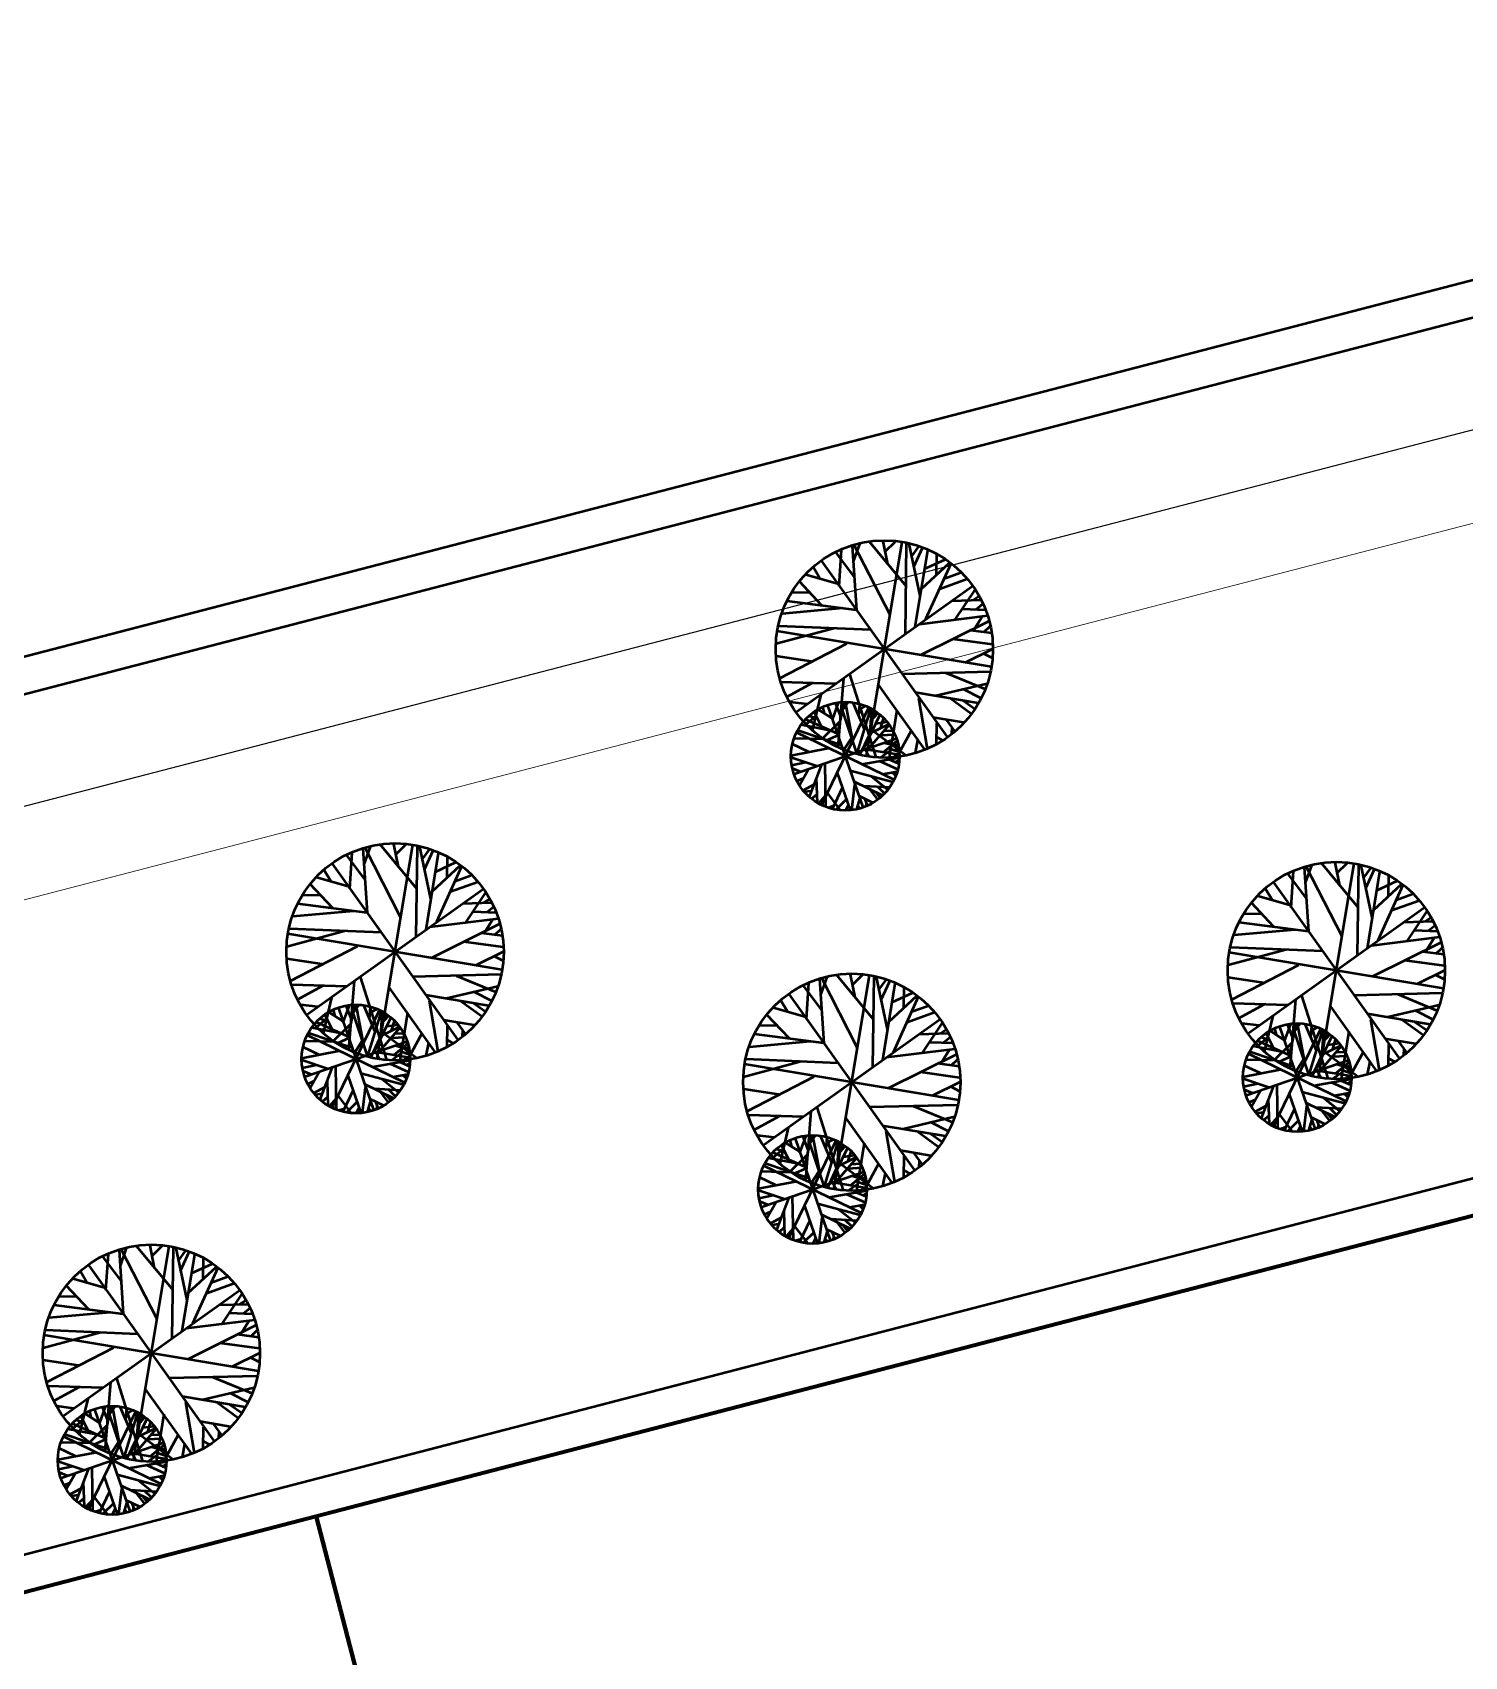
# Model space of a CAD drawing. Header units: millimetres. Extents: x 2046 to 14753, y 2361 to 29276.
# Drawn here: x 7405.1 to 7602.8, y 28053.8 to 28278 of the extents above; entities that cross this region are included whole.
import ezdxf

# ---------------------------------------------------------------- set-up
doc = ezdxf.new("R2010")
doc.units = ezdxf.units.MM
doc.layers.add('A.O. DUVAR', color=7, linetype='Continuous', lineweight=50)
doc.layers.add('TOPRAKLAMA', color=44, linetype='Continuous', lineweight=18)
doc.layers.add('aydınlatma', color=3, linetype='Continuous')

msp = doc.modelspace()

# ---------------------------------------------------------------- linework, layer by layer
at = {"layer": 'A.O. DUVAR'}
for p, q in [((6922.752, 28066.726), (7922.911, 28326.717)), ((6923.474, 28061.747), (7924.134, 28321.868)), ((6839.348, 27915.905), (7962.882, 28207.808)), ((7516.436, 28201.533), (7516.778, 28206.509)), ((7518.869, 28198.209), (7518.306, 28207.112)), ((7518.43, 28204.917), (7519.283, 28207.349)), ((7523.488, 28197.55), (7518.542, 28207.187)), ((7520.216, 28178.054), (7525.166, 28207.637)), ((7525.715, 28201.525), (7520.625, 28207.639)), ((7523.149, 28204.585), (7522.514, 28207.723)), ((7522.811, 28206.301), (7524.2, 28207.67)), ((7525.59, 28194.91), (7525.772, 28207.464)), ((7527.631, 28200.175), (7526.11, 28207.35)), ((7526.438, 28205.579), (7527.427, 28206.958)), ((7526.745, 28204.212), (7527.939, 28206.815)), ((7526.967, 28195.939), (7528.683, 28206.462)), ((7513.804, 28202.603), (7512.899, 28204.127)), ((7514.07, 28204.932), (7531.313, 28180.759)), ((7518.563, 28202.779), (7515.975, 28206.243)), ((7527.798, 28201.176), (7531.699, 28204.756)), ((7528.255, 28203.903), (7531.104, 28205.199)), ((7528.439, 28197.008), (7531.907, 28204.664)), ((7529.873, 28203.174), (7529.92, 28205.855)), ((7514.033, 28198.904), (7510.964, 28202.163)), ((7516.222, 28201.855), (7511.835, 28203.104)), ((7530.337, 28201.152), (7534.136, 28202.518)), ((7530.98, 28202.589), (7533.258, 28203.409)), ((7512.365, 28200.67), (7509.904, 28200.624)), ((7510.605, 28184.224), (7534.778, 28201.467)), ((7532.024, 28199.497), (7536.017, 28199.629)), ((7532.482, 28196.903), (7535.224, 28201.021)), ((7534.895, 28199.588), (7535.744, 28200.133)), ((7516.95, 28198.473), (7508.567, 28197.702)), ((7518.826, 28198.216), (7509.265, 28199.473)), ((7536.94, 28197.416), (7527.509, 28196.248)), ((7533.49, 28198.393), (7536.637, 28198.267)), ((7535.403, 28198.359), (7536.28, 28199.07)), ((7515.728, 28195.703), (7507.738, 28193.55)), ((7537.483, 28190.37), (7507.9, 28195.32)), ((7520.778, 28195.487), (7508.105, 28196.006)), ((7537.176, 28196.69), (7527.688, 28191.985)), ((7537.523, 28195.03), (7534.596, 28195.405)), ((7535.13, 28195.659), (7536.156, 28197.261)), ((7536.428, 28195.156), (7537.281, 28195.986)), ((7508.243, 28188.833), (7517.523, 28193.629)), ((7537.619, 28193.47), (7532.165, 28194.211)), ((7533.861, 28191.01), (7537.656, 28192.891)), ((7512.642, 28191.128), (7507.772, 28191.886)), ((7537.615, 28191.583), (7536.344, 28192.253)), ((7517.035, 28188.849), (7516.286, 28179.307)), ((7521.541, 28177.913), (7517.928, 28189.386)), ((7537.299, 28189.691), (7525.155, 28189.378)), ((7536.629, 28187.286), (7531.244, 28189.503)), ((7515.965, 28188.055), (7508.419, 28188.288)), ((7512.723, 28188.14), (7509.188, 28186.215)), ((7512.79, 28181.608), (7513.975, 28186.558)), ((7528.275, 28178.96), (7521.912, 28187.861)), ((7535.642, 28185.392), (7526.962, 28186.844)), ((7529.792, 28186.428), (7536.898, 28188.099)), ((7536.024, 28186.072), (7533.68, 28187.265)), ((7512.012, 28185.228), (7509.65, 28185.509)), ((7513.992, 28182.174), (7512.98, 28184.171)), ((7515.459, 28183.281), (7513.531, 28184.499)), ((7514.014, 28171.301), (7520.565, 28184.791)), ((7514.405, 28183.981), (7514.186, 28184.84)), ((7514.861, 28185.061), (7519.718, 28171.031)), ((7515.516, 28183.096), (7516.383, 28185.435)), ((7516.712, 28183.393), (7515.96, 28185.421)), ((7516.214, 28181.158), (7517.201, 28185.508)), ((7516.721, 28184.84), (7518.893, 28178.356)), ((7516.95, 28184.438), (7517.703, 28185.484)), ((7518.336, 28180.19), (7517.324, 28185.511)), ((7519.965, 28181.782), (7518.388, 28185.433)), ((7518.971, 28178.627), (7520.831, 28184.623)), ((7519.167, 28183.612), (7519.305, 28185.207)), ((7519.247, 28184.483), (7520.107, 28184.943)), ((7520.694, 28180.864), (7520.977, 28184.52)), ((7520.839, 28182.926), (7521.779, 28184.006)), ((7520.885, 28183.625), (7521.554, 28184.146)), ((7524.413, 28184.411), (7523.358, 28177.838)), ((7528.65, 28179.069), (7527.458, 28186.075)), ((7534.678, 28183.895), (7531.736, 28186.046)), ((7535.19, 28184.553), (7533.593, 28185.678)), ((7515.33, 28181.556), (7511.2, 28182.37)), ((7516.194, 28181.168), (7511.785, 28183.121)), ((7513.264, 28183.645), (7511.86, 28182.45)), ((7513.441, 28183.257), (7512.254, 28183.583)), ((7516.516, 28182.815), (7514.169, 28180.519)), ((7519.777, 28178.926), (7522.086, 28183.731)), ((7520.634, 28179.231), (7523.379, 28182.414)), ((7525.605, 28178.205), (7520.844, 28181.748)), ((7520.915, 28181.321), (7523.292, 28182.487)), ((7521.519, 28182.564), (7523.069, 28182.783)), ((7522.193, 28181.986), (7522.594, 28183.265)), ((7533.63, 28182.697), (7529.42, 28183.402)), ((7529.875, 28179.722), (7529.916, 28182.632)), ((7532.408, 28181.529), (7531.32, 28183.026)), ((7532.005, 28182.054), (7531.977, 28181.086)), ((6840.434, 27921.339), (7836.009, 28180.138)), ((7512.227, 28178.641), (7509.998, 28179.692)), ((7514.353, 28180.4), (7510.217, 28180.496)), ((7510.275, 28175.617), (7524.304, 28180.475)), ((7524.035, 28174.77), (7510.544, 28181.322)), ((7516.745, 28179.583), (7510.739, 28181.622)), ((7516.383, 28180.95), (7514.696, 28180.202)), ((7518.144, 28180.541), (7517.117, 28178.939)), ((7520.565, 28180.879), (7519.327, 28178.283)), ((7519.827, 28179.401), (7520.577, 28178.017)), ((7522.13, 28180.95), (7524.145, 28181.069)), ((7522.559, 28178.61), (7524.455, 28180.197)), ((7522.641, 28181.549), (7523.85, 28181.62)), ((7522.705, 28179.918), (7524.639, 28179.418)), ((7524.095, 28179.557), (7524.579, 28179.698)), ((7526.39, 28181.563), (7524.403, 28177.949)), ((7527.289, 28180.269), (7526.948, 28178.496)), ((7530.759, 28180.203), (7529.903, 28180.69)), ((7509.793, 28178.162), (7514.921, 28179.152)), ((7513.387, 28176.698), (7509.801, 28177.875)), ((7511.844, 28177.197), (7509.876, 28176.772)), ((7524.78, 28177.845), (7519.565, 28176.928)), ((7524.769, 28178.226), (7520.081, 28178.998)), ((7524.538, 28176.238), (7522.027, 28177.363)), ((7523.516, 28178.784), (7522.201, 28177.86)), ((7523.252, 28179.182), (7524.744, 28178.677)), ((7524.712, 28177), (7523.361, 28177.593)), ((7523.653, 28177.639), (7524.371, 28178.263)), ((7524.165, 28178.896), (7524.686, 28179.113)), ((7524.205, 28177.214), (7524.731, 28177.492)), ((7511.092, 28175.9), (7509.998, 28176.368)), ((7511.469, 28174.964), (7510.626, 28174.589)), ((7510.953, 28174.054), (7512.221, 28176.261)), ((7514.012, 28176.928), (7512.306, 28172.457)), ((7513.296, 28175.049), (7513.422, 28171.632)), ((7514.629, 28171.046), (7514.516, 28177.059)), ((7518.007, 28170.597), (7516.212, 28175.765)), ((7523.85, 28174.47), (7517.981, 28176.035)), ((7523.189, 28173.411), (7520.92, 28175.235)), ((7522.388, 28175.588), (7524.474, 28175.955)), ((7524.269, 28175.333), (7523.754, 28175.834)), ((7512.911, 28174.107), (7511.461, 28173.337)), ((7512.584, 28173.231), (7511.669, 28173.111)), ((7513.371, 28172.786), (7512.652, 28172.163)), ((7516.62, 28170.612), (7514.836, 28172.984)), ((7516.924, 28173.757), (7515.49, 28170.754)), ((7518.202, 28170.597), (7518.62, 28174.126)), ((7522.449, 28172.642), (7518.491, 28174.565)), ((7519.789, 28173.965), (7523.434, 28173.763)), ((7521.775, 28172.06), (7520.668, 28173.507)), ((7522.113, 28172.303), (7521.506, 28173.069)), ((7522.728, 28172.914), (7521.772, 28173.817)), ((7514.58, 28172.607), (7513.62, 28171.536)), ((7514.017, 28172.002), (7514.182, 28171.232)), ((7515.7, 28171.185), (7514.938, 28170.927)), ((7517.471, 28172.112), (7516.007, 28170.659)), ((7517.719, 28171.364), (7517.305, 28170.562)), ((7518.882, 28170.737), (7519.312, 28172.127)), ((7519.374, 28170.843), (7519.032, 28171.197)), ((7521.103, 28171.634), (7519.183, 28172.566)), ((7520.352, 28171.246), (7520.042, 28172.118)), ((7520.233, 28171.555), (7520.083, 28171.094)), ((7451.004, 28160.982), (7448.416, 28164.446)), ((7448.877, 28159.736), (7449.219, 28164.712)), ((7451.31, 28156.412), (7450.747, 28165.315)), ((7450.871, 28163.12), (7451.724, 28165.552)), ((7455.929, 28155.753), (7450.983, 28165.39)), ((7452.657, 28136.257), (7457.607, 28165.84)), ((7458.156, 28159.728), (7453.066, 28165.842)), ((7455.59, 28162.788), (7454.955, 28165.926)), ((7455.252, 28164.504), (7456.641, 28165.873)), ((7458.031, 28153.114), (7458.213, 28165.667)), ((7460.072, 28158.378), (7458.551, 28165.553)), ((7458.879, 28163.782), (7459.868, 28165.161)), ((7459.186, 28162.415), (7460.38, 28165.018)), ((7459.408, 28154.142), (7461.124, 28164.665)), ((7462.314, 28161.377), (7462.361, 28164.058)), ((7446.245, 28160.806), (7445.34, 28162.33)), ((7446.511, 28163.135), (7463.754, 28138.962)), ((7460.239, 28159.379), (7464.14, 28162.959)), ((7460.696, 28162.106), (7463.545, 28163.402)), ((7460.88, 28155.211), (7464.348, 28162.867)), ((7463.421, 28160.792), (7465.699, 28161.612)), ((7580.974, 28158.41), (7578.386, 28161.874)), ((7578.847, 28157.164), (7579.189, 28162.14)), ((7581.281, 28153.84), (7580.718, 28162.743)), ((7580.841, 28160.548), (7581.695, 28162.98)), ((7585.9, 28153.181), (7580.954, 28162.818)), ((7582.628, 28133.685), (7587.578, 28163.268)), ((7588.127, 28157.156), (7583.037, 28163.27)), ((7585.56, 28160.216), (7584.925, 28163.354)), ((7585.222, 28161.932), (7586.612, 28163.301)), ((7588.001, 28150.541), (7588.183, 28163.095)), ((7590.042, 28155.805), (7588.521, 28162.981)), ((7588.85, 28161.21), (7589.839, 28162.589)), ((7589.156, 28159.843), (7590.35, 28162.446)), ((7589.378, 28151.569), (7591.094, 28162.093)), ((7592.284, 28158.805), (7592.331, 28161.486)), ((7443.046, 28142.427), (7467.219, 28159.67)), ((7446.474, 28157.107), (7443.405, 28160.366)), ((7448.663, 28160.058), (7444.276, 28161.307)), ((7462.779, 28159.355), (7466.577, 28160.721)), ((7464.923, 28155.106), (7467.665, 28159.224)), ((7576.215, 28158.234), (7575.31, 28159.758)), ((7576.481, 28160.563), (7593.724, 28136.39)), ((7590.21, 28156.807), (7594.111, 28160.387)), ((7590.666, 28159.534), (7593.515, 28160.83)), ((7590.851, 28152.639), (7594.318, 28160.295)), ((7451.267, 28156.419), (7441.706, 28157.676)), ((7444.806, 28158.873), (7442.345, 28158.827)), ((7464.465, 28157.7), (7468.458, 28157.832)), ((7467.336, 28157.791), (7468.185, 28158.336)), ((7467.844, 28156.562), (7468.721, 28157.273)), ((7573.016, 28139.855), (7597.189, 28157.098)), ((7576.444, 28154.534), (7573.376, 28157.794)), ((7578.634, 28157.486), (7574.247, 28158.735)), ((7592.749, 28156.783), (7596.547, 28158.149)), ((7593.391, 28158.22), (7595.67, 28159.039)), ((7449.391, 28156.676), (7441.008, 28155.905)), ((7469.381, 28155.619), (7459.95, 28154.451)), ((7469.617, 28154.893), (7460.129, 28150.188)), ((7465.931, 28156.596), (7469.078, 28156.47)), ((7467.571, 28153.862), (7468.597, 28155.464)), ((7581.237, 28153.847), (7571.676, 28155.104)), ((7574.777, 28156.301), (7572.315, 28156.255)), ((7594.435, 28155.128), (7598.428, 28155.26)), ((7594.894, 28152.534), (7597.635, 28156.651)), ((7597.306, 28155.219), (7598.156, 28155.763)), ((7448.169, 28153.906), (7440.179, 28151.753)), ((7469.924, 28148.573), (7440.341, 28153.523)), ((7453.219, 28153.69), (7440.546, 28154.209)), ((7469.964, 28153.233), (7467.037, 28153.608)), ((7468.869, 28153.359), (7469.722, 28154.189)), ((7579.362, 28154.103), (7570.978, 28153.333)), ((7599.352, 28153.046), (7589.921, 28151.879)), ((7595.901, 28154.024), (7599.048, 28153.898)), ((7597.541, 28151.29), (7598.567, 28152.892)), ((7597.814, 28153.99), (7598.692, 28154.701)), ((7440.684, 28147.036), (7449.964, 28151.832)), ((7470.06, 28151.673), (7464.606, 28152.414)), ((7466.302, 28149.213), (7470.097, 28151.095)), ((7470.056, 28149.786), (7468.785, 28150.456)), ((7578.14, 28151.334), (7570.15, 28149.181)), ((7599.894, 28146.001), (7570.311, 28150.951)), ((7583.19, 28151.118), (7570.516, 28151.637)), ((7599.587, 28152.321), (7590.1, 28147.616)), ((7599.934, 28150.661), (7597.008, 28151.036)), ((7598.84, 28150.787), (7599.693, 28151.617)), ((7445.083, 28149.331), (7440.213, 28150.089)), ((7570.654, 28144.464), (7579.934, 28149.26)), ((7600.03, 28149.101), (7594.577, 28149.841)), ((7596.272, 28146.641), (7600.067, 28148.522)), ((7448.406, 28146.258), (7440.86, 28146.491)), ((7445.164, 28146.343), (7441.629, 28144.418)), ((7449.476, 28147.052), (7448.727, 28137.51)), ((7453.982, 28136.116), (7450.369, 28147.589)), ((7460.716, 28137.163), (7454.353, 28146.064)), ((7469.74, 28147.894), (7457.596, 28147.581)), ((7462.233, 28144.631), (7469.339, 28146.302)), ((7469.07, 28145.489), (7463.685, 28147.706)), ((7514.059, 28142.977), (7511.471, 28146.442)), ((7511.932, 28141.731), (7512.274, 28146.708)), ((7514.365, 28138.407), (7513.802, 28147.31)), ((7513.926, 28145.116), (7514.779, 28147.547)), ((7518.984, 28137.748), (7514.038, 28147.385)), ((7515.712, 28118.252), (7520.662, 28147.835)), ((7521.211, 28141.723), (7516.122, 28147.837)), ((7518.645, 28144.784), (7518.01, 28147.921)), ((7518.307, 28146.499), (7519.696, 28147.868)), ((7521.086, 28135.109), (7521.268, 28147.662)), ((7523.127, 28140.373), (7521.606, 28147.549)), ((7521.934, 28145.778), (7522.923, 28147.156)), ((7522.241, 28144.411), (7523.435, 28147.014)), ((7522.463, 28136.137), (7524.179, 28146.66)), ((7525.369, 28143.372), (7525.416, 28146.053)), ((7575.054, 28146.759), (7570.184, 28147.517)), ((7600.027, 28147.214), (7598.756, 28147.884)), ((7444.453, 28143.431), (7442.091, 28143.712)), ((7445.231, 28139.811), (7446.416, 28144.761)), ((7447.957, 28141.299), (7448.824, 28143.638)), ((7449.153, 28141.596), (7448.401, 28143.624)), ((7448.655, 28139.361), (7449.642, 28143.711)), ((7449.391, 28142.641), (7450.144, 28143.687)), ((7450.777, 28138.393), (7449.765, 28143.714)), ((7452.406, 28139.985), (7450.829, 28143.636)), ((7468.083, 28143.595), (7459.403, 28145.047)), ((7461.091, 28137.272), (7459.899, 28144.278)), ((7467.119, 28142.098), (7464.177, 28144.249)), ((7467.631, 28142.756), (7466.034, 28143.881)), ((7468.465, 28144.275), (7466.121, 28145.468)), ((7509.3, 28142.801), (7508.395, 28144.325)), ((7509.566, 28145.13), (7526.809, 28120.957)), ((7523.294, 28141.374), (7527.195, 28144.954)), ((7523.751, 28144.101), (7526.6, 28145.397)), ((7523.935, 28137.206), (7527.403, 28144.863)), ((7526.476, 28142.787), (7528.754, 28143.607)), ((7578.377, 28143.686), (7570.831, 28143.919)), ((7575.134, 28143.771), (7571.599, 28141.846)), ((7579.447, 28144.48), (7578.698, 28134.938)), ((7583.952, 28133.544), (7580.34, 28145.017)), ((7599.71, 28145.322), (7587.566, 28145.009)), ((7592.204, 28142.059), (7599.31, 28143.73)), ((7599.04, 28142.917), (7593.655, 28145.134)), ((7448.635, 28139.371), (7444.226, 28141.324)), ((7445.705, 28141.848), (7444.301, 28140.653)), ((7445.882, 28141.46), (7444.695, 28141.786)), ((7446.433, 28140.377), (7445.421, 28142.374)), ((7447.9, 28141.484), (7445.972, 28142.702)), ((7446.455, 28129.504), (7453.006, 28142.994)), ((7446.846, 28142.184), (7446.627, 28143.043)), ((7447.302, 28143.264), (7452.159, 28129.234)), ((7449.162, 28143.043), (7451.334, 28136.559)), ((7451.412, 28136.83), (7453.272, 28142.826)), ((7451.608, 28141.815), (7451.746, 28143.41)), ((7451.688, 28142.686), (7452.548, 28143.146)), ((7452.218, 28137.129), (7454.527, 28141.934)), ((7453.135, 28139.067), (7453.418, 28142.723)), ((7453.28, 28141.129), (7454.22, 28142.209)), ((7453.326, 28141.828), (7453.995, 28142.349)), ((7454.634, 28140.189), (7455.035, 28141.468)), ((7456.854, 28142.614), (7455.799, 28136.041)), ((7466.071, 28140.9), (7461.861, 28141.605)), ((7506.101, 28124.422), (7530.274, 28141.665)), ((7509.529, 28139.102), (7506.46, 28142.361)), ((7511.718, 28142.053), (7507.331, 28143.302)), ((7525.834, 28141.35), (7529.632, 28142.716)), ((7575.201, 28137.239), (7576.386, 28142.189)), ((7590.686, 28134.591), (7584.323, 28143.492)), ((7598.054, 28141.023), (7589.373, 28142.475)), ((7591.062, 28134.7), (7589.869, 28141.706)), ((7597.089, 28139.525), (7594.148, 28141.676)), ((7597.601, 28140.183), (7596.005, 28141.309)), ((7598.435, 28141.703), (7596.092, 28142.896)), ((7456.476, 28132.973), (7442.985, 28139.525)), ((7449.186, 28137.786), (7443.18, 28139.825)), ((7447.771, 28139.759), (7443.641, 28140.573)), ((7448.957, 28141.018), (7446.61, 28138.722)), ((7448.824, 28139.153), (7447.137, 28138.405)), ((7453.006, 28139.082), (7451.768, 28136.486)), ((7453.075, 28137.434), (7455.82, 28140.617)), ((7458.047, 28136.408), (7453.285, 28139.951)), ((7453.356, 28139.524), (7455.733, 28140.69)), ((7453.96, 28140.767), (7455.51, 28140.986)), ((7454.571, 28139.153), (7456.586, 28139.272)), ((7455.082, 28139.752), (7456.291, 28139.823)), ((7458.831, 28139.766), (7456.844, 28136.152)), ((7462.316, 28137.925), (7462.357, 28140.835)), ((7464.849, 28139.732), (7463.761, 28141.229)), ((7464.446, 28140.257), (7464.418, 28139.289)), ((7514.322, 28138.414), (7504.761, 28139.671)), ((7507.861, 28140.868), (7505.4, 28140.822)), ((7527.52, 28139.695), (7531.513, 28139.828)), ((7527.978, 28137.101), (7530.72, 28141.219)), ((7530.391, 28139.787), (7531.24, 28140.331)), ((7530.899, 28138.557), (7531.776, 28139.269)), ((7574.424, 28140.858), (7572.061, 28141.139)), ((7575.676, 28139.276), (7574.271, 28138.081)), ((7575.853, 28138.888), (7574.666, 28139.214)), ((7576.403, 28137.805), (7575.392, 28139.802)), ((7577.87, 28138.912), (7575.943, 28140.13)), ((7576.425, 28126.932), (7582.977, 28140.422)), ((7576.816, 28139.612), (7576.597, 28140.471)), ((7577.272, 28140.692), (7582.13, 28126.662)), ((7577.927, 28138.727), (7578.794, 28141.066)), ((7579.123, 28139.024), (7578.371, 28141.052)), ((7578.625, 28136.789), (7579.612, 28141.139)), ((7579.133, 28140.471), (7581.305, 28133.987)), ((7579.362, 28140.069), (7580.114, 28141.115)), ((7580.748, 28135.821), (7579.736, 28141.141)), ((7582.377, 28137.413), (7580.799, 28141.064)), ((7581.383, 28134.258), (7583.243, 28140.254)), ((7581.578, 28139.243), (7581.717, 28140.838)), ((7581.658, 28140.114), (7582.518, 28140.574)), ((7582.188, 28134.557), (7584.498, 28139.362)), ((7583.105, 28136.495), (7583.389, 28140.151)), ((7583.25, 28138.557), (7584.191, 28139.637)), ((7583.296, 28139.256), (7583.965, 28139.777)), ((7586.824, 28140.042), (7585.769, 28133.469)), ((7442.234, 28136.365), (7447.362, 28137.355)), ((7444.668, 28136.844), (7442.439, 28137.895)), ((7446.794, 28138.603), (7442.658, 28138.699)), ((7442.716, 28133.82), (7456.745, 28138.678)), ((7450.585, 28138.744), (7449.558, 28137.142)), ((7452.268, 28137.604), (7453.018, 28136.22)), ((7457.21, 28136.429), (7452.522, 28137.201)), ((7455.957, 28136.987), (7454.642, 28136.063)), ((7455, 28136.813), (7456.896, 28138.401)), ((7455.146, 28138.121), (7457.08, 28137.621)), ((7455.693, 28137.385), (7457.185, 28136.88)), ((7456.536, 28137.76), (7457.02, 28137.901)), ((7456.606, 28137.099), (7457.127, 28137.316)), ((7459.73, 28138.472), (7459.389, 28136.699)), ((7463.2, 28138.406), (7462.344, 28138.893)), ((7512.446, 28138.671), (7504.063, 28137.9)), ((7532.436, 28137.614), (7523.005, 28136.446)), ((7532.672, 28136.888), (7523.184, 28132.184)), ((7528.986, 28138.592), (7532.133, 28138.465)), ((7530.626, 28135.858), (7531.652, 28137.459)), ((7586.446, 28130.401), (7572.956, 28136.953)), ((7579.156, 28135.214), (7573.151, 28137.252)), ((7577.742, 28137.187), (7573.612, 28138.001)), ((7578.605, 28136.799), (7574.197, 28138.751)), ((7578.928, 28138.446), (7576.58, 28136.15)), ((7583.046, 28134.862), (7585.79, 28138.044)), ((7588.017, 28133.836), (7583.256, 28137.379)), ((7583.327, 28136.951), (7585.703, 28138.118)), ((7583.931, 28138.195), (7585.481, 28138.414)), ((7584.604, 28137.617), (7585.005, 28138.896)), ((7585.052, 28137.18), (7586.261, 28137.251)), ((7588.802, 28137.194), (7586.814, 28133.58)), ((7596.041, 28138.328), (7591.831, 28139.032)), ((7592.286, 28135.353), (7592.327, 28138.263)), ((7594.82, 28137.16), (7593.732, 28138.657)), ((7594.417, 28137.685), (7594.389, 28136.717)), ((7445.828, 28134.901), (7442.242, 28136.078)), ((7444.285, 28135.4), (7442.317, 28134.975)), ((7443.533, 28134.103), (7442.439, 28134.571)), ((7446.453, 28135.131), (7444.747, 28130.66)), ((7447.07, 28129.249), (7446.957, 28135.262)), ((7457.221, 28136.048), (7452.006, 28135.131)), ((7456.979, 28134.441), (7454.468, 28135.566)), ((7457.153, 28135.203), (7455.802, 28135.796)), ((7456.094, 28135.842), (7456.812, 28136.466)), ((7456.646, 28135.417), (7457.172, 28135.695)), ((7511.224, 28135.901), (7503.234, 28133.749)), ((7532.979, 28130.568), (7503.396, 28135.519)), ((7516.274, 28135.685), (7503.601, 28136.204)), ((7533.019, 28135.228), (7530.092, 28135.604)), ((7531.925, 28135.354), (7532.777, 28136.184)), ((7572.204, 28133.792), (7577.333, 28134.783)), ((7574.639, 28134.272), (7572.41, 28135.323)), ((7576.765, 28136.031), (7572.628, 28136.126)), ((7572.686, 28131.248), (7586.716, 28136.105)), ((7578.794, 28136.581), (7577.107, 28135.833)), ((7580.555, 28136.172), (7579.529, 28134.57)), ((7582.976, 28136.51), (7581.739, 28133.914)), ((7582.238, 28135.032), (7582.988, 28133.648)), ((7587.181, 28133.857), (7582.492, 28134.629)), ((7584.541, 28136.581), (7586.556, 28136.7)), ((7584.97, 28134.241), (7586.866, 28135.828)), ((7585.116, 28135.549), (7587.051, 28135.049)), ((7585.664, 28134.813), (7587.155, 28134.308)), ((7586.506, 28135.188), (7586.991, 28135.329)), ((7586.577, 28134.527), (7587.098, 28134.744)), ((7589.701, 28135.9), (7589.359, 28134.127)), ((7593.17, 28135.834), (7592.314, 28136.32)), ((7443.91, 28133.167), (7443.067, 28132.792)), ((7443.394, 28132.257), (7444.662, 28134.464)), ((7445.737, 28133.252), (7445.863, 28129.835)), ((7450.448, 28128.8), (7448.653, 28133.968)), ((7456.291, 28132.673), (7450.422, 28134.238)), ((7450.643, 28128.8), (7451.061, 28132.329)), ((7454.89, 28130.845), (7450.932, 28132.768)), ((7455.631, 28131.614), (7453.361, 28133.438)), ((7454.829, 28133.791), (7456.915, 28134.158)), ((7456.71, 28133.536), (7456.195, 28134.037)), ((7503.739, 28129.031), (7513.019, 28133.827)), ((7533.115, 28133.668), (7527.661, 28134.409)), ((7529.357, 28131.208), (7533.152, 28133.09)), ((7533.111, 28131.781), (7531.84, 28132.451)), ((7575.799, 28132.329), (7572.212, 28133.506)), ((7574.255, 28132.828), (7572.288, 28132.403)), ((7576.424, 28132.559), (7574.717, 28128.088)), ((7577.041, 28126.677), (7576.928, 28132.69)), ((7587.191, 28133.475), (7581.976, 28132.559)), ((7586.949, 28131.868), (7584.438, 28132.994)), ((7585.927, 28134.415), (7584.613, 28133.491)), ((7587.123, 28132.63), (7585.773, 28133.224)), ((7586.064, 28133.27), (7586.783, 28133.893)), ((7586.616, 28132.845), (7587.142, 28133.123)), ((7445.352, 28132.31), (7443.902, 28131.54)), ((7445.025, 28131.434), (7444.11, 28131.314)), ((7445.812, 28130.989), (7445.093, 28130.366)), ((7447.021, 28130.81), (7446.061, 28129.739)), ((7446.458, 28130.205), (7446.623, 28129.435)), ((7449.061, 28128.815), (7447.277, 28131.187)), ((7449.365, 28131.96), (7447.931, 28128.957)), ((7449.912, 28130.315), (7448.448, 28128.862)), ((7451.323, 28128.94), (7451.754, 28130.33)), ((7453.544, 28129.837), (7451.624, 28130.769)), ((7452.23, 28132.168), (7455.875, 28131.966)), ((7452.793, 28129.449), (7452.483, 28130.321)), ((7454.216, 28130.263), (7453.109, 28131.71)), ((7454.554, 28130.506), (7453.947, 28131.272)), ((7455.169, 28131.117), (7454.213, 28132.02)), ((7508.139, 28131.326), (7503.268, 28132.084)), ((7573.503, 28131.531), (7572.41, 28131.999)), ((7573.88, 28130.595), (7573.038, 28130.22)), ((7573.365, 28129.685), (7574.632, 28131.892)), ((7575.707, 28130.68), (7575.833, 28127.263)), ((7580.418, 28126.228), (7578.623, 28131.396)), ((7586.262, 28130.101), (7580.393, 28131.666)), ((7584.86, 28128.273), (7580.902, 28130.195)), ((7585.601, 28129.042), (7583.331, 28130.866)), ((7584.799, 28131.219), (7586.885, 28131.586)), ((7586.681, 28130.964), (7586.166, 28131.465)), ((7448.141, 28129.388), (7447.379, 28129.13)), ((7450.16, 28129.567), (7449.746, 28128.765)), ((7451.815, 28129.046), (7451.473, 28129.4)), ((7452.674, 28129.758), (7452.524, 28129.297)), ((7511.461, 28128.254), (7503.915, 28128.487)), ((7508.219, 28128.339), (7504.684, 28126.413)), ((7512.531, 28129.047), (7511.782, 28119.505)), ((7517.037, 28118.111), (7513.424, 28129.584)), ((7523.771, 28119.158), (7517.408, 28128.059)), ((7532.795, 28129.889), (7520.651, 28129.576)), ((7525.288, 28126.626), (7532.395, 28128.297)), ((7532.125, 28127.484), (7526.74, 28129.701)), ((7575.323, 28129.738), (7573.873, 28128.968)), ((7574.995, 28128.862), (7574.081, 28128.742)), ((7575.782, 28128.417), (7575.064, 28127.794)), ((7576.991, 28128.238), (7576.031, 28127.167)), ((7579.032, 28126.243), (7577.248, 28128.615)), ((7579.336, 28129.388), (7577.902, 28126.384)), ((7580.614, 28126.227), (7581.031, 28129.756)), ((7583.515, 28127.265), (7581.595, 28128.197)), ((7582.201, 28129.596), (7585.845, 28129.394)), ((7584.186, 28127.691), (7583.079, 28129.138)), ((7584.525, 28127.934), (7583.918, 28128.699)), ((7585.139, 28128.545), (7584.184, 28129.448)), ((7507.508, 28125.426), (7505.146, 28125.707)), ((7508.286, 28121.806), (7509.471, 28126.756)), ((7511.012, 28123.294), (7511.879, 28125.633)), ((7512.208, 28123.592), (7511.456, 28125.619)), ((7511.71, 28121.356), (7512.697, 28125.706)), ((7512.446, 28124.636), (7513.199, 28125.682)), ((7513.832, 28120.388), (7512.82, 28125.709)), ((7515.462, 28121.98), (7513.884, 28125.631)), ((7531.138, 28125.59), (7522.458, 28127.043)), ((7524.146, 28119.267), (7522.954, 28126.273)), ((7530.174, 28124.093), (7527.232, 28126.244)), ((7530.686, 28124.751), (7529.089, 28125.876)), ((7531.52, 28126.27), (7529.176, 28127.463)), ((7576.429, 28127.633), (7576.593, 28126.863)), ((7578.111, 28126.816), (7577.35, 28126.558)), ((7579.882, 28127.743), (7578.418, 28126.29)), ((7580.131, 28126.995), (7579.716, 28126.193)), ((7581.293, 28126.368), (7581.724, 28127.758)), ((7581.785, 28126.474), (7581.444, 28126.828)), ((7582.764, 28126.877), (7582.453, 28127.749)), ((7582.645, 28127.185), (7582.494, 28126.725)), ((7508.76, 28123.843), (7507.356, 28122.649)), ((7508.938, 28123.455), (7507.75, 28123.781)), ((7509.488, 28122.373), (7508.476, 28124.369)), ((7510.955, 28123.479), (7509.027, 28124.697)), ((7509.51, 28111.499), (7516.061, 28124.989)), ((7509.901, 28124.179), (7509.682, 28125.038)), ((7510.357, 28125.259), (7515.214, 28111.229)), ((7512.217, 28125.038), (7514.389, 28118.554)), ((7514.467, 28118.825), (7516.327, 28124.821)), ((7514.663, 28123.811), (7514.801, 28125.405)), ((7514.743, 28124.681), (7515.603, 28125.142)), ((7515.273, 28119.124), (7517.582, 28123.929)), ((7516.19, 28121.062), (7516.473, 28124.719)), ((7516.335, 28123.124), (7517.275, 28124.204)), ((7516.381, 28123.823), (7517.05, 28124.345)), ((7517.689, 28122.184), (7518.09, 28123.463)), ((7519.909, 28124.609), (7518.854, 28118.036)), ((7529.126, 28122.895), (7524.916, 28123.6)), ((7519.531, 28114.968), (7506.04, 28121.52)), ((7512.241, 28119.781), (7506.235, 28121.82)), ((7510.826, 28121.754), (7506.697, 28122.568)), ((7511.69, 28121.366), (7507.281, 28123.319)), ((7512.012, 28123.013), (7509.665, 28120.718)), ((7511.879, 28121.148), (7510.192, 28120.401)), ((7516.13, 28119.429), (7518.875, 28122.612)), ((7521.102, 28118.404), (7516.34, 28121.946)), ((7516.412, 28121.519), (7518.788, 28122.685)), ((7517.015, 28122.762), (7518.565, 28122.982)), ((7517.626, 28121.149), (7519.641, 28121.268)), ((7518.137, 28121.747), (7519.346, 28121.819)), ((7521.887, 28121.761), (7519.899, 28118.147)), ((7525.371, 28119.92), (7525.412, 28122.83)), ((7527.904, 28121.727), (7526.816, 28123.225)), ((7527.501, 28122.252), (7527.473, 28121.284)), ((7505.289, 28118.36), (7510.417, 28119.35)), ((7507.723, 28118.839), (7505.494, 28119.891)), ((7509.849, 28120.598), (7505.713, 28120.694)), ((7505.771, 28115.816), (7519.8, 28120.673)), ((7513.64, 28120.739), (7512.613, 28119.138)), ((7516.061, 28121.077), (7514.824, 28118.482)), ((7515.323, 28119.599), (7516.073, 28118.216)), ((7520.265, 28118.424), (7515.577, 28119.196)), ((7519.012, 28118.982), (7517.697, 28118.058)), ((7518.055, 28118.808), (7519.951, 28120.396)), ((7518.201, 28120.117), (7520.135, 28119.616)), ((7518.749, 28119.38), (7520.24, 28118.876)), ((7519.591, 28119.755), (7520.075, 28119.896)), ((7519.661, 28119.094), (7520.183, 28119.311)), ((7522.785, 28120.467), (7522.444, 28118.694)), ((7526.255, 28120.401), (7525.399, 28120.888)), ((7508.883, 28116.896), (7505.297, 28118.074)), ((7507.34, 28117.395), (7505.372, 28116.971)), ((7509.508, 28117.126), (7507.802, 28112.655)), ((7510.125, 28111.244), (7510.012, 28117.257)), ((7520.276, 28118.043), (7515.061, 28117.126)), ((7520.034, 28116.436), (7517.523, 28117.561)), ((7520.208, 28117.198), (7518.857, 28117.791)), ((7519.149, 28117.838), (7519.867, 28118.461)), ((7519.701, 28117.413), (7520.227, 28117.69)), ((7506.588, 28116.098), (7505.494, 28116.567)), ((7506.965, 28115.162), (7506.122, 28114.788)), ((7506.45, 28114.252), (7507.717, 28116.459)), ((7508.792, 28115.247), (7508.918, 28111.831)), ((7513.503, 28110.796), (7511.708, 28115.964)), ((7519.347, 28114.668), (7513.478, 28116.233)), ((7517.945, 28112.84), (7513.987, 28114.763)), ((7518.686, 28113.61), (7516.416, 28115.433)), ((7517.884, 28115.786), (7519.97, 28116.153)), ((7519.765, 28115.531), (7519.251, 28116.032)), ((7508.407, 28114.305), (7506.957, 28113.535)), ((7508.08, 28113.429), (7507.165, 28113.309)), ((7508.867, 28112.984), (7508.148, 28112.361)), ((7510.076, 28112.805), (7509.116, 28111.735)), ((7509.513, 28112.2), (7509.678, 28111.43)), ((7512.116, 28110.811), (7510.333, 28113.182)), ((7512.42, 28113.955), (7510.986, 28110.952)), ((7512.967, 28112.31), (7511.503, 28110.858)), ((7513.698, 28110.795), (7514.116, 28114.324)), ((7514.378, 28110.935), (7514.809, 28112.325)), ((7516.599, 28111.832), (7514.679, 28112.764)), ((7515.285, 28114.163), (7518.93, 28113.961)), ((7515.848, 28111.444), (7515.538, 28112.316)), ((7517.271, 28112.258), (7516.164, 28113.705)), ((7517.609, 28112.502), (7517.002, 28113.267)), ((7518.224, 28113.113), (7517.268, 28114.016)), ((7417.656, 28100.998), (7417.093, 28109.901)), ((7417.217, 28107.707), (7418.07, 28110.138)), ((7422.275, 28100.339), (7417.329, 28109.976)), ((7419.003, 28080.843), (7423.953, 28110.426)), ((7424.502, 28104.314), (7419.412, 28110.428)), ((7421.935, 28107.375), (7421.3, 28110.513)), ((7421.598, 28109.09), (7422.987, 28110.459)), ((7424.376, 28097.7), (7424.558, 28110.253)), ((7426.417, 28102.964), (7424.896, 28110.14)), ((7511.196, 28111.383), (7510.435, 28111.126)), ((7513.215, 28111.563), (7512.801, 28110.76)), ((7514.87, 28111.041), (7514.528, 28111.395)), ((7515.729, 28111.753), (7515.579, 28111.293)), ((7412.856, 28107.721), (7430.099, 28083.548)), ((7417.35, 28105.568), (7414.761, 28109.033)), ((7415.222, 28104.322), (7415.564, 28109.299)), ((7425.225, 28108.369), (7426.214, 28109.747)), ((7425.531, 28107.002), (7426.725, 28109.605)), ((7425.753, 28098.728), (7427.469, 28109.251)), ((7427.041, 28106.692), (7429.891, 28107.988)), ((7428.659, 28105.963), (7428.706, 28108.644)), ((7415.009, 28104.644), (7410.622, 28105.893)), ((7412.591, 28105.392), (7411.686, 28106.916)), ((7426.585, 28103.965), (7430.486, 28107.545)), ((7427.226, 28099.797), (7430.693, 28107.454)), ((7429.766, 28105.378), (7432.045, 28106.198)), ((7411.152, 28103.459), (7408.69, 28103.413)), ((7409.391, 28087.013), (7433.564, 28104.256)), ((7412.819, 28101.693), (7409.751, 28104.952)), ((7429.124, 28103.941), (7432.922, 28105.307)), ((7431.269, 28099.692), (7434.01, 28103.81)), ((7415.737, 28101.262), (7407.353, 28100.491)), ((7417.612, 28101.005), (7408.051, 28102.262)), ((7430.81, 28102.286), (7434.803, 28102.419)), ((7432.277, 28101.183), (7435.423, 28101.056)), ((7433.681, 28102.378), (7434.531, 28102.922)), ((7434.189, 28101.149), (7435.067, 28101.86)), ((7419.565, 28098.276), (7406.891, 28098.795)), ((7435.727, 28100.205), (7426.296, 28099.037)), ((7435.962, 28099.479), (7426.475, 28094.775)), ((7433.916, 28098.449), (7434.943, 28100.05)), ((7435.215, 28097.945), (7436.068, 28098.775)), ((7414.515, 28098.492), (7406.525, 28096.34)), ((7436.269, 28093.159), (7406.686, 28098.11)), ((7436.405, 28096.259), (7430.952, 28097)), ((7436.309, 28097.819), (7433.383, 28098.195)), ((7411.429, 28093.917), (7406.559, 28094.675)), ((7407.029, 28091.622), (7416.309, 28096.418)), ((7432.647, 28093.799), (7436.442, 28095.681)), ((7436.402, 28094.372), (7435.131, 28095.042)), ((7420.328, 28080.702), (7416.715, 28092.175)), ((7436.085, 28092.48), (7423.941, 28092.167)), ((7435.415, 28090.075), (7430.03, 28092.292)), ((7414.752, 28090.845), (7407.206, 28091.078)), ((7411.509, 28090.93), (7407.974, 28089.004)), ((7415.822, 28091.638), (7415.073, 28082.096)), ((7427.062, 28081.749), (7420.698, 28090.65)), ((7428.579, 28089.217), (7435.685, 28090.888)), ((7434.81, 28088.861), (7432.467, 28090.054)), ((7410.799, 28088.017), (7408.436, 28088.298)), ((7411.576, 28084.398), (7412.761, 28089.347)), ((7412.8, 28074.09), (7419.352, 28087.58)), ((7413.191, 28086.77), (7412.972, 28087.629)), ((7413.647, 28087.85), (7418.505, 28073.82)), ((7414.302, 28085.885), (7415.169, 28088.224)), ((7415.499, 28086.183), (7414.746, 28088.21)), ((7415, 28083.947), (7415.987, 28088.297)), ((7415.508, 28087.629), (7417.68, 28081.145)), ((7415.737, 28087.227), (7416.489, 28088.273)), ((7417.123, 28082.979), (7416.111, 28088.3)), ((7418.752, 28084.571), (7417.174, 28088.223)), ((7417.953, 28086.402), (7418.092, 28087.996)), ((7418.033, 28087.272), (7418.893, 28087.733)), ((7434.429, 28088.181), (7425.748, 28089.634)), ((7427.437, 28081.858), (7426.244, 28088.864)), ((7433.464, 28086.684), (7430.523, 28088.835)), ((7433.976, 28087.342), (7432.38, 28088.467)), ((7414.98, 28083.957), (7410.572, 28085.91)), ((7412.051, 28086.435), (7410.646, 28085.24)), ((7412.228, 28086.046), (7411.041, 28086.372)), ((7412.778, 28084.964), (7411.767, 28086.96)), ((7414.245, 28086.07), (7412.318, 28087.288)), ((7415.303, 28085.604), (7412.956, 28083.309)), ((7417.758, 28081.416), (7419.618, 28087.412)), ((7418.563, 28081.715), (7420.873, 28086.52)), ((7419.48, 28083.653), (7419.764, 28087.31)), ((7419.625, 28085.715), (7420.566, 28086.795)), ((7419.671, 28086.414), (7420.341, 28086.936)), ((7419.702, 28084.11), (7422.079, 28085.276)), ((7420.306, 28085.353), (7421.856, 28085.573)), ((7420.979, 28084.775), (7421.38, 28086.054)), ((7423.2, 28087.2), (7422.144, 28080.627)), ((7432.416, 28085.486), (7428.206, 28086.191)), ((7428.661, 28082.511), (7428.702, 28085.421)), ((7431.195, 28084.318), (7430.107, 28085.816)), ((7413.14, 28083.189), (7409.003, 28083.285)), ((7409.061, 28078.407), (7423.091, 28083.264)), ((7422.821, 28077.559), (7409.331, 28084.111)), ((7415.532, 28082.372), (7409.526, 28084.411)), ((7414.117, 28084.345), (7409.987, 28085.159)), ((7415.169, 28083.739), (7413.483, 28082.992)), ((7416.93, 28083.33), (7415.904, 28081.729)), ((7419.351, 28083.668), (7418.114, 28081.073)), ((7419.421, 28082.02), (7422.165, 28085.203)), ((7424.392, 28080.995), (7419.631, 28084.537)), ((7420.916, 28083.74), (7422.931, 28083.859)), ((7421.345, 28081.399), (7423.241, 28082.987)), ((7421.427, 28084.338), (7422.636, 28084.41)), ((7425.177, 28084.352), (7423.189, 28080.738)), ((7426.076, 28083.058), (7425.735, 28081.285)), ((7429.545, 28082.992), (7428.689, 28083.479)), ((7430.792, 28084.843), (7430.764, 28083.875)), ((7408.579, 28080.951), (7413.708, 28081.941)), ((7411.014, 28081.43), (7408.785, 28082.482)), ((7418.613, 28082.19), (7419.363, 28080.807)), ((7423.556, 28081.015), (7418.867, 28081.787)), ((7422.303, 28081.573), (7420.988, 28080.649)), ((7421.492, 28082.708), (7423.426, 28082.207)), ((7422.039, 28081.971), (7423.531, 28081.467)), ((7422.439, 28080.429), (7423.158, 28081.052)), ((7422.882, 28082.346), (7423.366, 28082.487)), ((7422.952, 28081.685), (7423.473, 28081.902)), ((7412.174, 28079.487), (7408.587, 28080.665)), ((7410.63, 28079.986), (7408.663, 28079.562)), ((7409.878, 28078.689), (7408.785, 28079.158)), ((7409.74, 28076.844), (7411.007, 28079.05)), ((7412.799, 28079.717), (7411.092, 28075.246)), ((7413.416, 28073.835), (7413.303, 28079.848)), ((7416.794, 28073.387), (7414.998, 28078.555)), ((7422.637, 28077.259), (7416.768, 28078.824)), ((7423.566, 28080.634), (7418.351, 28079.717)), ((7423.324, 28079.027), (7420.813, 28080.152)), ((7421.174, 28078.377), (7423.26, 28078.744)), ((7423.498, 28079.789), (7422.148, 28080.382)), ((7423.056, 28078.122), (7422.541, 28078.623)), ((7422.991, 28080.004), (7423.518, 28080.281)), ((7410.255, 28077.754), (7409.413, 28077.379)), ((7411.698, 28076.896), (7410.248, 28076.126)), ((7412.082, 28077.838), (7412.208, 28074.422)), ((7415.711, 28076.547), (7414.277, 28073.543)), ((7416.989, 28073.386), (7417.406, 28076.915)), ((7421.236, 28075.431), (7417.277, 28077.354)), ((7418.576, 28076.754), (7422.22, 28076.552)), ((7420.562, 28074.849), (7419.454, 28076.296)), ((7421.976, 28076.201), (7419.706, 28078.024)), ((7421.514, 28075.704), (7420.559, 28076.607)), ((7411.37, 28076.02), (7410.456, 28075.9)), ((7412.157, 28075.575), (7411.439, 28074.952)), ((7413.366, 28075.396), (7412.406, 28074.326)), ((7412.804, 28074.791), (7412.968, 28074.022)), ((7415.407, 28073.402), (7413.623, 28075.773)), ((7416.257, 28074.901), (7414.793, 28073.449)), ((7416.506, 28074.154), (7416.092, 28073.351)), ((7417.669, 28073.526), (7418.099, 28074.916)), ((7419.89, 28074.423), (7417.97, 28075.355)), ((7419.139, 28074.035), (7418.828, 28074.907)), ((7419.02, 28074.344), (7418.869, 28073.884)), ((7420.9, 28075.093), (7420.293, 28075.858)), ((7414.486, 28073.974), (7413.725, 28073.717)), ((7418.16, 28073.632), (7417.819, 28073.986))]:
    msp.add_line(p, q, dxfattribs=at)
at = {"layer": 'A.O. DUVAR', "lineweight": 70}
for p, q in [((7444.245, 28073.144), (7637.812, 28123.462)), ((7250.679, 28022.826), (7444.245, 28073.144)), ((7444.245, 28073.144), (7507.142, 27831.186)), ((7507.142, 27831.186), (7444.245, 28073.144))]:
    msp.add_line(p, q, dxfattribs=at)
at = {"layer": 'A.O. DUVAR'}
for centre, radius in [((7522.691, 28192.845), 14.997), ((7517.289, 28178.046), 7.499), ((7455.132, 28151.048), 14.997), ((7585.103, 28148.476), 14.997), ((7518.187, 28133.044), 14.997), ((7449.731, 28136.249), 7.499), ((7579.701, 28133.677), 7.499), ((7512.786, 28118.244), 7.499), ((7421.478, 28095.635), 14.997), ((7416.076, 28080.835), 7.499)]:
    msp.add_circle(centre, radius, dxfattribs=at)
at = {"layer": 'aydınlatma'}
msp.add_lwpolyline([(7954.631, 28314.297), (6963.428, 28056.634)], dxfattribs=at)
at = {"layer": 'TOPRAKLAMA'}
msp.add_lwpolyline([(6164.926, 28008.749), (6927.443, 28034.365), (7957.776, 28302.2)], dxfattribs=at)

doc.saveas('drawing.dxf')
